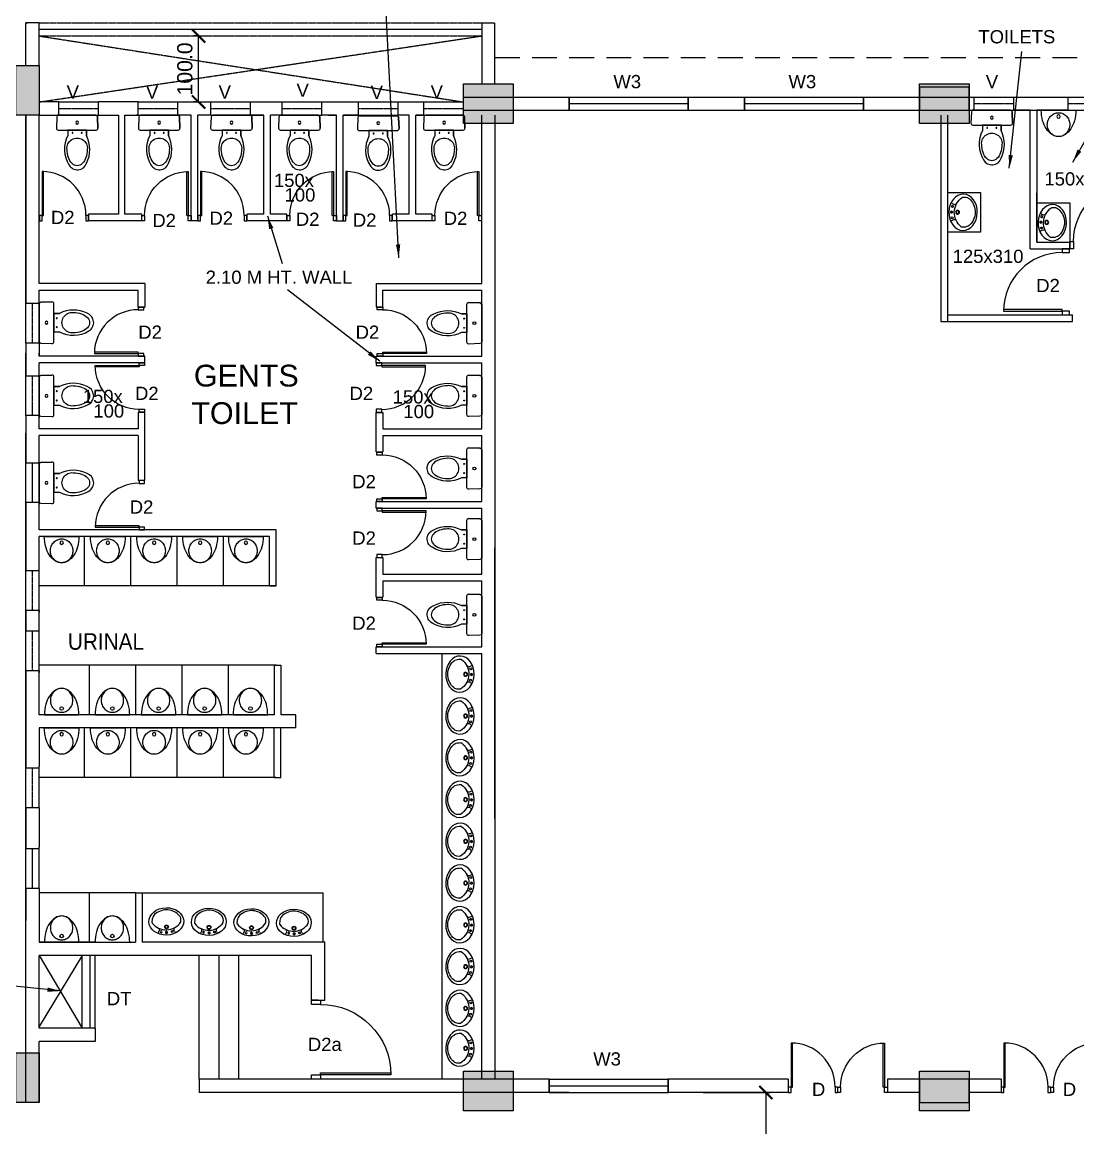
# Model space of a CAD drawing. Extents: x 53439 to 79867, y -144071 to -73305.
# Drawn here: x 64011 to 65609, y -97451 to -95776 of the extents above; entities that cross this region are included whole.
import ezdxf

# ---------------------------------------------------------------- set-up
doc = ezdxf.new("R2010")
doc.units = 0
doc.header["$LTSCALE"] = 0.1
doc.header["$MEASUREMENT"] = 0
doc.header["$PDMODE"] = 35
doc.header["$PDSIZE"] = -0.8
doc.linetypes.add('HIDDEN', pattern=[0.375, 0.25, -0.125])
doc.layers.get('0').update_dxf_attribs({"linetype": 'CONTINUOUS'})
doc.layers.get('DEFPOINTS').update_dxf_attribs({"linetype": 'CONTINUOUS'})
for name, color, linetype in [('COR_HA', 40, 'CONTINUOUS'), ('DOOR', 30, 'CONTINUOUS'), ('HAT', 253, 'CONTINUOUS'), ('LAYER4', 130, 'CONTINUOUS'), ('SANI', 4, 'CONTINUOUS'), ('TEXT', 7, 'CONTINUOUS'), ('THIN_HA', 253, 'CONTINUOUS'), ('WALL', 6, 'CONTINUOUS'), ('WIN', 102, 'CONTINUOUS')]:
    doc.layers.add(name, color=color, linetype=linetype)
doc.styles.add('1MM', font='arial.ttf')
doc.styles.add('DIM', font='arial.ttf', dxfattribs={"width": 0.7, "height": 1})
doc.styles.add('DUTCH', font='arial.ttf')
doc.dimstyles.new('KRI', dxfattribs={"dimtxt": 23, "dimasz": 20, "dimexe": 7, "dimexo": 0, "dimgap": 9, "dimtad": 1, "dimdec": 1, "dimzin": 1, "dimtxsty": '1MM', "dimblk": 'ARCHTICK', "dimcen": 0.5, "dimclrd": 252, "dimclre": 252, "dimclrt": 7, "dimaunit": 1, "dimadec": 8, "dimazin": 3, "dimtfac": 1, "dimtdec": 1, "dimtmove": 0, "dimatfit": 3})

# ---------------------------------------------------------------- blocks, each defined once
blk = doc.blocks.new('_ARCHTICK')
at = {"layer": 'WALL', "color": 0, "const_width": 0.15}
blk.add_lwpolyline([(-0.5, -0.5), (0.5, 0.5)], dxfattribs=at)
blk = doc.blocks.new('*D257')
at = {"layer": 'DEFPOINTS', "color": 0, "linetype": 'CONTINUOUS', "ltscale": 0.1}
for p in [(65041.8, -97397, 0), (65041.8, -97677, 0), (65136.8, -97677)]:
    blk.add_point(p, dxfattribs=at)
at = {"layer": 'LAYER4', "color": 252, "linetype": 'CONTINUOUS', "ltscale": 0.1}
for p, q in [((65041.8, -97397), (65143.8, -97397)), ((65136.8, -97397), (65136.8, -97677)), ((65041.8, -97677), (65143.8, -97677))]:
    blk.add_line(p, q, dxfattribs=at)
at = {"layer": 'LAYER4', "color": 252, "linetype": 'CONTINUOUS', "ltscale": 0.1, "xscale": 20, "yscale": 20, "zscale": 20}
for p, rotation in [((65136.8, -97397), 90), ((65136.8, -97677), 270)]:
    blk.add_blockref('_ARCHTICK', p, dxfattribs=dict(at, rotation=rotation))
at = {"layer": 'LAYER4', "color": 7, "linetype": 'CONTINUOUS', "ltscale": 0.1, "insert": (65116, -97537), "char_height": 23, "attachment_point": 5, "rotation": 90, "style": '1MM'}
blk.add_mtext('280.0', dxfattribs=at)
blk = doc.blocks.new('WC1')
at = {"layer": 'DOOR'}
for p, q in [((-29.3, -7.5), (-29.8, -22.7)), ((24.3, -5), (-26.8, -5))]:
    blk.add_line(p, q, dxfattribs=at)
for points in [[(26.8, -7.5), (27.3, -22.7, -0.423393), (24.7, -25.4), (-27.3, -25.4, -0.423393), (-29.8, -22.7), (-29.3, -7.5, -0.405093), (-26.8, -5), (24.3, -5, -0.405093), (26.8, -7.5, -0.407682)], [(11.5, -25.4), (11.5, -33, -0.265683), (10, -73.3, -0.649464), (-14.1, -70.9, -0.243179), (-14, -33), (-14, -25.4), (11.5, -25.4)], [(12.6, -52, 1.119632), (-15.2, -52, 17.71796)]]:
    blk.add_lwpolyline(points, format="xyb", dxfattribs=at)
blk.add_lwpolyline([(-14, -25.4), (-14, -33)], dxfattribs=at)
for centre, radius in [((-1.3, -15.2), 1.91), ((-7.6, -29.2), 0.636), ((5.1, -29.2), 0.636)]:
    blk.add_circle(centre, radius, dxfattribs=at)
blk.add_arc((-26.8, -7.5), 2.54, 90, 178.2101, dxfattribs=at)
blk.add_ellipse((-1.3, -52), major_axis=(0, -22.4), ratio=0.622298, start_param=4.712389, end_param=7.853982, dxfattribs=at)
blk = doc.blocks.new('UR1P')
at = {"layer": 'SANI'}
for points in [[(-29.7, 0, 0.066402), (-27.3, -18, 0.078959), (-21, -32, 0.107161), (-10.6, -42.2, 0.141785), (0, -45.2, 0.141785), (10.6, -42.2, 0.107161), (21, -32, 0.078959), (27.3, -18, 0.066402), (29.7, 0)], [(0, -45.2, 0.104192), (7.3, -43.7, 0.100673), (13.6, -39.2, 0.096065), (17.8, -32.6, 0.093043), (19.3, -24.7, 0.093043), (17.8, -16.8, 0.096065), (13.6, -10.2, 0.100673), (7.3, -5.7, 0.104192), (0, -4.2, 0.104192), (-7.3, -5.7, 0.100673), (-13.6, -10.2, 0.096065), (-17.8, -16.8, 0.093043), (-19.3, -24.7, 0.093043), (-17.8, -32.6, 0.096065), (-13.6, -39.2, 0.100673), (-7.3, -43.7, 0.104192)]]:
    blk.add_lwpolyline(points, format="xyb", close=True, dxfattribs=at)
blk.add_circle((0, -10.8), 2.97, dxfattribs=at)
blk = doc.blocks.new('WB5')
at = {"layer": 'DOOR'}
for p, q in [((4.7, 11.3), (6.8, 10.5)), ((5.3, -11), (7.3, -10.1))]:
    blk.add_line(p, q, dxfattribs=at)
for points in [[(2.4, 0.1, 1), (5, 0.1, 1)], [(3.2, 7.9, 1), (5.9, 7.9, 1)], [(3.6, -7.7, -1), (6.3, -7.6, -1)]]:
    blk.add_lwpolyline(points, format="xyb", close=True, dxfattribs=at)
for centre, radius in [((3.7, 0.1), 1.32), ((11.8, 0.3), 2.73), ((11.8, 0.3), 2.19)]:
    blk.add_circle(centre, radius, dxfattribs=at)
for centre, radius, start, end in [((32.6, 0.8), 25.2, 127.6693, 236.45), ((18.2, 19.4), 1.66, 91.5976, 127.6693), ((5.6, 13.6), 2.49, 151.6403, 249.4649), ((7.7, 12.8), 2.49, 249.4649, 334.3015), ((6.3, -13.3), 2.49, 113.4041, 211.2287), ((8.3, -12.4), 2.49, 28.5675, 113.4041)]:
    blk.add_arc(centre, radius, start, end, dxfattribs=at)
blk.add_ellipse((19.5, 0.5), major_axis=(-0.6, 24.9), ratio=0.783308, dxfattribs=at)
blk.add_open_spline([(18.7, -20.2), (23.5, -20.6), (25, -20), (30.8, -16.4), (34.3, -10.8), (37.3, 2.3), (34.9, 9.5), (28.9, 18.7), (25, 21.3), (18.2, 21.1)], degree=3, knots=[3.262053, 3.262053, 3.262053, 3.262053, 3.577225, 3.577225, 4.479784, 4.479784, 5.382343, 5.382343, 6.141594, 6.141594, 6.141594, 6.141594], dxfattribs=at)
blk = doc.blocks.new('A$C764D24B9')
at = {"layer": 'DOOR'}
for points in [[(0.056, 0.111), (0.083, 0.111), (0.083, 1), (0.056, 1)], [(0, 0), (0.056, 0), (0.056, 0.111), (0, 0.111)], [(0.944, 0), (1, 0), (1, 0.111), (0.944, 0.111)]]:
    blk.add_lwpolyline(points, close=True, dxfattribs=at)
blk.add_arc((0.056, 0.111), 0.889, 0, 90, dxfattribs=at)
blk = doc.blocks.new('*D261')
at = {"layer": 'DEFPOINTS', "color": 0, "linetype": 'CONTINUOUS', "ltscale": 0.1}
for p in [(64278.3, -95797), (64278.3, -95797), (64278.3, -95897)]:
    blk.add_point(p, dxfattribs=at)
at = {"layer": 'THIN_HA', "color": 252, "linetype": 'CONTINUOUS', "ltscale": 0.1}
for p, q in [((64278.3, -95797), (64271.3, -95797)), ((64278.3, -95897), (64278.3, -95797)), ((64278.3, -95897), (64271.3, -95897))]:
    blk.add_line(p, q, dxfattribs=at)
at = {"layer": 'THIN_HA', "color": 252, "linetype": 'CONTINUOUS', "ltscale": 0.1, "xscale": 20, "yscale": 20, "zscale": 20}
for p, rotation in [((64278.3, -95797), 90), ((64278.3, -95897), 270)]:
    blk.add_blockref('_ARCHTICK', p, dxfattribs=dict(at, rotation=rotation))
at = {"layer": 'THIN_HA', "color": 7, "linetype": 'CONTINUOUS', "ltscale": 0.1, "insert": (64257.6, -95847), "char_height": 23, "attachment_point": 5, "rotation": 90, "style": '1MM'}
blk.add_mtext('100.0', dxfattribs=at)
blk = doc.blocks.new('YTTU')
at = {"layer": 'THIN_HA', "linetype": 'CONTINUOUS', "ltscale": 0.1}
blk.add_hatch(color=2, dxfattribs=at).paths.add_polyline_path([(-6879.58, -1156.369), (-6878.83, -1156.369), (-6878.83, -1156.969), (-6879.58, -1156.969)])
at = {"layer": 'THIN_HA', "color": 2, "linetype": 'CONTINUOUS', "ltscale": 0.1}
blk.add_lwpolyline([(-6879.58, -1156.369), (-6878.83, -1156.369), (-6878.83, -1156.969), (-6879.58, -1156.969)], close=True, dxfattribs=at)
blk = doc.blocks.new('HYTYH')
at = {"layer": 'THIN_HA', "linetype": 'CONTINUOUS', "ltscale": 0.1}
for points in [[(-6882.405, -1129.894), (-6882.055, -1129.894), (-6882.055, -1130.644), (-6882.405, -1130.644)], [(-6882.405, -1144.844), (-6882.055, -1144.844), (-6882.055, -1145.594), (-6882.405, -1145.594)]]:
    blk.add_hatch(color=2, dxfattribs=at).paths.add_polyline_path(points)
at = {"layer": 'THIN_HA', "color": 2, "linetype": 'CONTINUOUS', "ltscale": 0.1}
for points in [[(-6882.405, -1129.894), (-6882.055, -1129.894), (-6882.055, -1130.644), (-6882.405, -1130.644)], [(-6882.405, -1144.844), (-6882.055, -1144.844), (-6882.055, -1145.594), (-6882.405, -1145.594)]]:
    blk.add_lwpolyline(points, close=True, dxfattribs=at)
at = {"layer": 'THIN_HA', "color": 2, "linetype": 'CONTINUOUS'}
for p in [(3.95, 26.2), (10.85, 26.2), (3.95, 11.25), (10.85, 11.25)]:
    blk.add_blockref('YTTU', p, dxfattribs=at)

msp = doc.modelspace()

# ---------------------------------------------------------------- hatches: boundary and pattern name
at = {"layer": 'LAYER4', "linetype": 'CONTINUOUS', "ltscale": 0.1}
for points in [[(65369.45, -95874.55), (65369.45, -95909.55), (65444.45, -95909.55), (65444.45, -95874.55)], [(65369.45, -97377.05), (65369.45, -97412.05), (65444.45, -97412.05), (65444.45, -97377.05)]]:
    msp.add_hatch(color=7, dxfattribs=at).paths.add_polyline_path(points)

# ---------------------------------------------------------------- linework, layer by layer
at = {"layer": 'COR_HA', "linetype": 'CONTINUOUS', "ltscale": 0.1}
for p, q in [((64839.45, -95889.55), (64839.45, -95909.55)), ((65019.45, -95889.55), (65019.45, -95909.55)), ((65104.45, -95889.55), (65104.45, -95909.55)), ((65284.45, -95889.55), (65284.45, -95909.55)), ((64808.94, -97377.05), (64808.94, -97397.05)), ((64988.94, -97377.05), (64988.94, -97397.05))]:
    msp.add_line(p, q, dxfattribs=at)
at = {"layer": 'DOOR', "linetype": 'HIDDEN', "ltscale": 1500}
msp.add_line((64726.95, -95829.55), (71764.49, -95829.55), dxfattribs=at)
at = {"layer": 'LAYER4', "linetype": 'CONTINUOUS', "ltscale": 0.1}
for p, q in [((65411.95, -96033.97, 0), (65461.95, -96033.97, 0)), ((65461.95, -96033.97), (65461.95, -96093.97)), ((65546.95, -96049.55, 0), (65596.95, -96049.55, 0)), ((65596.95, -96049.55, 0), (65596.95, -96109.55, 0)), ((65461.95, -96093.97), (65411.95, -96093.97)), ((64105.86, -96629.96, 0), (64105.86, -96554.96, 0)), ((64175.86, -96629.96, 0), (64175.86, -96554.96, 0)), ((64245.86, -96629.96, 0), (64245.86, -96554.96, 0)), ((64315.86, -96629.96, 0), (64315.86, -96554.96, 0)), ((64395.86, -96629.96), (64036.95, -96629.96, 0)), ((64647.04, -97377.05, 2.38), (64646.95, -96732.05)), ((64395.86, -96749.96), (64036.95, -96749.96, 0)), ((64392.95, -96749.97), (64036.98, -96749.96, 0)), ((64112.95, -96749.97), (64112.95, -96824.97)), ((64182.95, -96749.97), (64182.95, -96824.97)), ((64252.95, -96749.97), (64252.95, -96824.97)), ((64322.95, -96749.97), (64322.95, -96824.97)), ((64726.95, -96982.05, 0), (64726.95, -96782.05, 0)), ((64425.53, -96844.96, 0), (64036.98, -96844.96)), ((64105.86, -96919.96, 0), (64105.86, -96844.96, 0)), ((64175.86, -96919.96, 0), (64175.86, -96844.96, 0)), ((64245.86, -96919.96, 0), (64245.86, -96844.96, 0)), ((64315.86, -96919.96, 0), (64315.86, -96844.96, 0)), ((64395.86, -96919.96), (64036.95, -96919.96, 0)), ((64182.95, -97094.55, 0), (64036.98, -97094.54)), ((64112.95, -97094.55, 0), (64112.95, -97169.55, 0)), ((64192.95, -97094.54, 12.15), (64466.95, -97094.55)), ((64466.95, -97169.55), (64466.95, -97094.55)), ((64113.71, -97189.55, 0), (64113.71, -97269.55, 0)), ((64113.71, -97189.55, 0), (64113.71, -97299.55, 0)), ((64279.45, -97377.05, 0), (64279.45, -97189.55, 0)), ((64309.45, -97377.05, 0), (64309.45, -97189.55, 0)), ((64339.45, -97377.05, 0), (64339.45, -97189.55, 0))]:
    msp.add_line(p, q, dxfattribs=at)
at = {"layer": 'LAYER4', "color": 7, "linetype": 'CONTINUOUS', "ltscale": 0.1}
for points in [[(65369.45, -95874.55), (65369.45, -95909.55), (65444.45, -95909.55), (65444.45, -95874.55)], [(65369.45, -97377.05), (65369.45, -97412.05), (65444.45, -97412.05), (65444.45, -97377.05)]]:
    msp.add_lwpolyline(points, close=True, dxfattribs=at)
at = {"layer": 'LAYER4', "linetype": 'CONTINUOUS', "ltscale": 0.1}
for points in [[(64101.95, -97189.55), (64036.95, -97297.05)], [(64036.95, -97189.55), (64101.95, -97299.55)], [(64101.95, -97189.55), (64036.95, -97297.05)], [(64036.95, -97189.55), (64101.95, -97299.55)]]:
    msp.add_lwpolyline(points, dxfattribs=at)
at = {"layer": 'WALL', "linetype": 'CONTINUOUS', "ltscale": 0.1}
for p, q in [((64016.95, -95842.05), (64016.95, -95777.05)), ((64036.95, -95777.05), (64016.95, -95777.05)), ((64036.95, -95842.05), (64036.95, -95777.05)), ((64706.95, -95777.05), (64706.95, -95869.55)), ((64726.95, -95869.55), (64726.95, -95777.05)), ((64066.95, -95897.05), (64036.95, -95897.05)), ((64066.95, -95917.05), (64066.95, -95897.05)), ((64186.95, -95897.05), (64126.95, -95897.05)), ((64126.95, -95917.05), (64126.95, -95897.05)), ((64186.95, -95917.05), (64186.95, -95897.05)), ((64246.95, -95917.05), (64246.95, -95897.05)), ((64246.95, -95897.05), (64296.95, -95897.05)), ((64296.95, -95917.05), (64296.95, -95897.05)), ((64356.95, -95897.05), (64405.01, -95897.05)), ((64356.95, -95917.05), (64356.95, -95897.05)), ((64405.01, -95917.05), (64405.01, -95897.05)), ((64465.01, -95897.05), (64520.25, -95897.05)), ((64465.01, -95917.05), (64465.01, -95897.05)), ((64520.25, -95917.05), (64520.25, -95897.05)), ((64580.25, -95897.05), (64619.45, -95897.05)), ((64580.25, -95917.05), (64580.25, -95897.05)), ((64619.45, -95917.05), (64619.45, -95897.05)), ((64839.45, -95889.55), (64839.45, -95909.55)), ((65019.45, -95909.55), (65019.45, -95889.55)), ((65104.45, -95889.55), (65104.45, -95909.55)), ((65284.45, -95909.55), (65284.45, -95889.55)), ((65452.12, -95909.55), (65452.12, -95889.55)), ((65452.12, -95909.55), (65452.12, -95889.55)), ((65452.12, -95909.55), (65452.12, -95889.55)), ((65452.12, -95909.55), (65452.12, -95889.55)), ((65512.12, -95909.55), (65512.12, -95889.55)), ((65512.12, -95909.55), (65512.12, -95889.55)), ((65512.12, -95909.55), (65512.12, -95889.55)), ((65512.12, -95909.55), (65512.12, -95889.55)), ((65547.38, -95889.55, 0), (65594.36, -95889.55, 0)), ((65547.38, -95889.55), (65594.36, -95889.55)), ((65547.38, -95889.55), (65594.36, -95889.55)), ((65594.36, -95909.55), (65594.36, -95889.55)), ((65594.36, -95909.55), (65594.36, -95889.55)), ((65594.36, -95909.55), (65594.36, -95889.55)), ((65594.36, -95909.55), (65594.36, -95889.55)), ((65594.36, -95909.55), (65594.36, -95889.55)), ((65594.36, -95909.55), (65594.36, -95889.55)), ((65452.12, -95909.55), (65449.35, -95909.55)), ((65452.12, -95909.55), (65449.35, -95909.55)), ((65536.95, -95909.55), (65512.12, -95909.55)), ((65536.95, -95909.55), (65512.12, -95909.55)), ((65536.95, -96109.55), (65536.95, -95909.55)), ((65536.95, -96119.55, 0), (65536.95, -95909.55, 0)), ((65594.36, -95909.55), (65546.95, -95909.55)), ((65594.36, -95909.55), (65546.95, -95909.55)), ((65594.36, -95909.55), (65591.58, -95909.55)), ((65594.36, -95909.55), (65591.58, -95909.55)), ((65594.36, -95909.55), (65591.58, -95909.55)), ((65594.36, -95909.55), (65591.58, -95909.55)), ((64016.95, -96202.05), (64016.95, -95917.05)), ((64016.95, -96202.05), (64016.95, -95917.05)), ((64016.95, -96202.05), (64016.95, -95917.05)), ((64016.95, -96202.05), (64016.95, -95917.05)), ((64016.95, -95917.05), (64016.95, -96202.05)), ((64036.95, -96172.05), (64036.95, -95917.05)), ((64036.95, -96172.05), (64036.95, -95917.05)), ((64036.95, -96172.05), (64036.95, -95917.05)), ((64036.95, -96172.05), (64036.95, -95917.05)), ((64036.95, -96172.05), (64036.95, -95917.05)), ((64036.95, -95917.05), (64066.95, -95917.05)), ((64066.95, -95917.05), (64064.17, -95917.05)), ((64126.95, -95917.05), (64156.95, -95917.05)), ((64156.95, -95917.05), (64156.95, -96067.05)), ((64166.95, -96067.05), (64166.95, -95917.05)), ((64166.95, -95917.05), (64186.95, -95917.05)), ((64186.95, -95917.05), (64184.17, -95917.05)), ((64266.95, -95917.05), (64246.95, -95917.05)), ((64266.95, -96077.05), (64266.95, -95917.05)), ((64276.95, -96077.05), (64276.95, -95917.05)), ((64296.95, -95917.05), (64276.95, -95917.05)), ((64376.95, -95917.05), (64356.95, -95917.05)), ((64376.95, -96067.05), (64376.95, -95917.05)), ((64386.95, -96067.05), (64386.95, -95917.05)), ((64405.01, -95917.05), (64386.95, -95917.05)), ((64405.01, -95917.05), (64386.95, -95917.05)), ((64405.01, -95917.05), (64386.95, -95917.05)), ((64486.95, -95917.05), (64465.01, -95917.05)), ((64486.95, -96077.05), (64486.95, -95917.05)), ((64496.95, -96067.05), (64496.95, -95917.05)), ((64520.25, -95917.05), (64496.95, -95917.05)), ((64520.25, -95917.05), (64496.95, -95917.05)), ((64596.95, -95917.05), (64580.25, -95917.05)), ((64596.95, -96067.05), (64596.95, -95917.05)), ((64606.95, -96067.05), (64606.95, -95917.05)), ((64606.95, -96067.05), (64606.95, -95917.05)), ((64619.45, -95917.05), (64606.95, -95917.05)), ((64619.45, -95917.05), (64616.67, -95917.05)), ((64706.95, -96067.05, 0), (64706.95, -95917.05, 0)), ((64706.95, -96067.05, 0), (64706.95, -95917.05, 0)), ((64706.95, -96067.05, 0), (64706.95, -95917.05, 0)), ((64706.95, -96067.05), (64706.95, -95917.05)), ((64706.95, -96067.05), (64706.95, -95917.05)), ((64706.95, -96077.05), (64706.95, -95917.05)), ((64726.95, -95917.05, 0), (64726.95, -96357.05, 0)), ((64726.95, -95917.05), (64726.95, -96357.05)), ((65401.95, -95917.05, 0), (65401.95, -96229.55, 0)), ((65411.95, -95917.05, 0), (65411.95, -96229.55)), ((65546.95, -96109.55, 0), (65546.95, -96034.55, 0)), ((64156.95, -96067.05), (64111.95, -96067.05)), ((64111.95, -96067.05), (64111.95, -96077.05)), ((64192.4, -96077.05), (64111.95, -96077.05)), ((64192.4, -96067.05), (64166.95, -96067.05)), ((64192.4, -96077.05), (64192.4, -96067.05)), ((64276.95, -96077.05), (64266.95, -96077.05)), ((64376.95, -96067.05), (64351.95, -96067.05)), ((64351.95, -96077.05), (64351.95, -96067.05)), ((64411.95, -96077.05), (64351.95, -96077.05)), ((64411.95, -96067.05), (64386.95, -96067.05)), ((64411.95, -96077.05), (64411.95, -96067.05)), ((64596.95, -96067.05), (64571.95, -96067.05)), ((64571.95, -96077.05), (64571.95, -96067.05)), ((64631.95, -96077.05), (64571.95, -96077.05)), ((64631.95, -96067.05), (64606.95, -96067.05)), ((64631.95, -96077.05), (64631.95, -96067.05)), ((64706.95, -96172.05, 0), (64706.95, -96077.05, 0)), ((64706.95, -96172.05), (64706.95, -96077.05)), ((65546.95, -96109.55, 0), (65596.95, -96109.55, 0)), ((64706.95, -96172.05, 0), (64706.95, -96129.55, 0)), ((64706.95, -96172.05), (64706.95, -96129.55)), ((65536.95, -96119.55, 0), (65546.95, -96119.55, 0)), ((65536.95, -96119.55, 0), (65596.95, -96119.55, 0)), ((65546.95, -96119.55, 0), (65596.95, -96119.55, 0)), ((64196.95, -96172.05, 0), (64036.95, -96172.05, 0)), ((64036.95, -96202.05), (64036.95, -96182.05)), ((64036.95, -96202.05), (64036.95, -96182.05)), ((64036.95, -96202.05), (64036.95, -96182.05)), ((64036.95, -96202.05), (64036.95, -96182.05)), ((64036.95, -96202.05), (64036.95, -96182.05)), ((64036.95, -96182.05), (64186.95, -96182.05)), ((64186.95, -96207.5, 0), (64186.95, -96182.05, 0)), ((64196.95, -96172.05, 0), (64196.95, -96207.5, 0)), ((64546.95, -96172.05), (64706.95, -96172.05, 0)), ((64546.95, -96172.05), (64546.95, -96207.05)), ((64556.95, -96182.05), (64706.95, -96182.05)), ((64556.95, -96207.05), (64556.95, -96182.05)), ((64586.95, -96172.05), (64706.95, -96172.05)), ((64706.95, -96282.05, 0), (64706.95, -96182.05, 0)), ((64706.95, -96282.05), (64706.95, -96182.05)), ((64036.95, -96202.05, 0), (64016.95, -96202.05, 0)), ((64186.95, -96207.5), (64196.95, -96207.5, 0)), ((64546.95, -96207.05, 0), (64556.95, -96207.05, 0)), ((65401.95, -96229.55), (65601.17, -96229.55)), ((65411.95, -96219.55), (65601.17, -96219.55)), ((65411.95, -96219.55), (65601.17, -96219.55)), ((65411.95, -96219.55), (65601.17, -96219.55)), ((65601.17, -96229.55), (65601.17, -96219.55)), ((64016.95, -96262.05), (64016.95, -96312.05)), ((64036.95, -96262.05, 0), (64016.95, -96262.05, 0)), ((64036.95, -96262.05, 0), (64036.95, -96280.33, 0)), ((64016.95, -96312.05), (64016.95, -96277.56)), ((64016.95, -96312.05), (64016.95, -96277.56)), ((64016.95, -96312.05), (64016.95, -96277.56)), ((64016.95, -96312.05), (64016.95, -96277.56)), ((64036.95, -96282.05), (64036.95, -96277.56)), ((64036.95, -96282.05), (64036.95, -96277.56)), ((64036.95, -96282.05), (64036.95, -96277.56)), ((64036.95, -96282.05), (64036.95, -96277.56)), ((64196.95, -96282.05), (64036.95, -96282.05)), ((64196.95, -96292.05, 0), (64196.95, -96282.05, 0)), ((64546.95, -96282.05, 0), (64706.95, -96282.05, 0)), ((64546.95, -96292.05), (64546.95, -96282.05)), ((64016.95, -96312.05, 0), (64016.95, -96292.05, 0)), ((64016.95, -96312.05, 0), (64016.95, -96292.05, 0)), ((64036.95, -96312.05, 0), (64036.95, -96292.05, 0)), ((64036.95, -96312.05, 0), (64036.95, -96292.05, 0)), ((64036.95, -96312.05), (64036.95, -96292.05)), ((64036.95, -96312.05), (64036.95, -96292.05)), ((64036.95, -96312.05), (64036.95, -96292.05)), ((64036.95, -96312.05), (64036.95, -96292.05)), ((64196.95, -96292.05, 0), (64036.95, -96292.05, 0)), ((64546.95, -96292.05), (64706.95, -96292.05)), ((64706.95, -96392.05, 0), (64706.95, -96292.05, 0)), ((64706.95, -96392.05), (64706.95, -96292.05)), ((64036.95, -96312.05, 0), (64016.95, -96312.05, 0)), ((64196.95, -96367.05, 0), (64186.95, -96367.05, 0)), ((64186.95, -96367.05, 0), (64186.95, -96392.05, 0)), ((64196.95, -96470.42, 0), (64196.95, -96367.05, 0)), ((64546.95, -96367.05), (64556.95, -96367.05)), ((64546.95, -96427.05), (64546.95, -96367.05)), ((64556.95, -96367.05), (64556.95, -96392.05)), ((64726.95, -96357.05, 0), (64726.95, -97377.05, 0)), ((64726.95, -96357.05, 0), (64726.95, -97377.05, 0)), ((64036.95, -96372.05, 0), (64036.95, -96374.82, 0)), ((64016.95, -96443.44, 0), (64016.95, -96398.41, 0)), ((64016.95, -96443.44, 0), (64016.95, -96398.41, 0)), ((64016.95, -96443.44), (64016.95, -96398.41)), ((64016.95, -96443.44), (64016.95, -96398.41)), ((64016.95, -96443.44), (64016.95, -96398.41)), ((64016.95, -96443.44), (64016.95, -96398.41)), ((64186.95, -96392.05), (64036.95, -96392.05)), ((64556.95, -96392.05, 0), (64706.95, -96392.05, 0)), ((64036.95, -96443.44, 0), (64036.95, -96402.05, 0)), ((64036.95, -96443.44, 0), (64036.95, -96402.05, 0)), ((64036.95, -96443.44), (64036.95, -96402.05)), ((64036.95, -96443.44), (64036.95, -96402.05)), ((64036.95, -96443.44), (64036.95, -96402.05)), ((64036.95, -96443.44), (64036.95, -96402.05)), ((64186.95, -96402.05, 0), (64036.95, -96402.05, 0)), ((64186.95, -96402.05, 0), (64186.95, -96470.42, 0)), ((64556.95, -96402.05), (64706.95, -96402.05)), ((64556.95, -96402.05), (64556.95, -96427.05)), ((64706.95, -96502.05, 0), (64706.95, -96402.05, 0)), ((64706.95, -96502.05), (64706.95, -96402.05)), ((64546.95, -96427.05), (64556.95, -96427.05)), ((64196.95, -96470.42), (64186.95, -96470.42)), ((64016.95, -96606.86, 0), (64016.95, -96503.44, 0)), ((64016.95, -96606.86), (64016.95, -96503.44)), ((64016.95, -96606.86), (64016.95, -96503.44)), ((64016.95, -96606.86), (64016.95, -96503.44)), ((64016.95, -96606.86), (64016.95, -96503.44)), ((64016.95, -96606.86), (64016.95, -96503.44)), ((64016.95, -96606.86), (64016.95, -96503.44)), ((64016.95, -96503.44), (64016.96, -96606.86)), ((64036.95, -96544.96, 0), (64036.95, -96503.44, 0)), ((64036.95, -96544.96, 0), (64036.95, -96503.44, 0)), ((64036.95, -96544.96), (64036.95, -96503.44)), ((64036.95, -96544.96), (64036.95, -96503.44)), ((64036.95, -96544.96), (64036.95, -96503.44)), ((64036.95, -96544.96), (64036.95, -96503.44)), ((64036.95, -96503.44, 0), (64036.95, -96506.22, 0)), ((64546.95, -96502.05), (64706.95, -96502.05)), ((64546.95, -96512.05), (64706.95, -96512.05)), ((64706.95, -96612.05, 0), (64706.95, -96512.05, 0)), ((64706.95, -96612.05), (64706.95, -96512.05)), ((64395.86, -96544.96), (64036.95, -96544.96)), ((64395.86, -96629.96, 0), (64395.86, -96544.96, 0)), ((64036.95, -96606.86, 0), (64036.95, -96554.96, 0)), ((64036.95, -96606.86, 0), (64036.95, -96554.96, 0)), ((64036.95, -96606.86), (64036.95, -96554.96)), ((64036.95, -96606.86), (64036.95, -96554.96)), ((64036.95, -96606.86), (64036.95, -96554.96)), ((64036.95, -96606.86), (64036.95, -96554.96)), ((64036.95, -96606.86), (64036.95, -96554.96)), ((64036.95, -96606.86), (64036.95, -96554.96)), ((64195.86, -96554.96, 0), (64036.95, -96554.96, 0)), ((64036.95, -96606.86), (64036.95, -96554.96)), ((64385.86, -96629.71, 0), (64385.86, -96554.96, 0)), ((64385.86, -96629.71, 0), (64385.86, -96554.96, 0)), ((64726.95, -96982.05, 0), (64726.95, -96572.05, 0)), ((64726.95, -96982.05, 0), (64726.95, -96572.05, 0)), ((64546.95, -96587.05), (64556.95, -96587.05)), ((64546.95, -96647.05), (64546.95, -96587.05)), ((64556.95, -96587.05), (64556.95, -96612.05)), ((64036.95, -96606.86, 0), (64036.95, -96604.08, 0)), ((64556.95, -96612.05), (64706.95, -96612.05)), ((64556.95, -96622.05), (64706.95, -96622.05)), ((64556.95, -96622.05), (64556.95, -96647.05)), ((64706.95, -96722.05, 0), (64706.95, -96622.05, 0)), ((64706.95, -96722.05), (64706.95, -96622.05)), ((64546.95, -96647.05), (64556.95, -96647.05)), ((64016.95, -96698.38, 0), (64016.95, -96666.86, 0)), ((64016.95, -96698.38), (64016.95, -96666.86)), ((64016.95, -96698.38), (64016.95, -96666.86)), ((64016.95, -96698.38), (64016.95, -96666.86)), ((64016.95, -96698.38), (64016.95, -96666.86)), ((64016.95, -96698.38), (64016.95, -96666.86)), ((64016.95, -96698.38), (64016.95, -96666.86)), ((64016.96, -96666.86), (64016.96, -96698.38)), ((64036.95, -96698.38, 0), (64036.95, -96666.86, 0)), ((64036.95, -96698.38, 0), (64036.95, -96666.86, 0)), ((64036.95, -96698.38), (64036.95, -96666.86)), ((64036.95, -96698.38), (64036.95, -96666.86)), ((64036.95, -96698.38), (64036.95, -96666.86)), ((64036.95, -96698.38), (64036.95, -96666.86)), ((64036.95, -96698.38), (64036.95, -96666.86)), ((64036.95, -96698.38), (64036.95, -96666.86)), ((64036.95, -96698.38), (64036.95, -96666.86)), ((64036.95, -96666.86, 0), (64036.95, -96669.64, 0)), ((64036.95, -96698.38, 0), (64036.95, -96695.6, 0)), ((64546.95, -96722.05), (64706.95, -96722.05)), ((64546.95, -96732.05), (64546.95, -96722.05)), ((64546.95, -96732.05), (64706.95, -96732.05)), ((64706.95, -96867.05, 0), (64706.95, -96732.05, 0)), ((64706.95, -97377.05, 0), (64706.95, -96732.05)), ((64706.95, -96867.05, 0), (64706.95, -96732.05)), ((64392.95, -96749.97), (64392.95, -96824.97)), ((64392.95, -96749.97), (64402.95, -96749.97)), ((64402.95, -96749.97), (64402.95, -96824.97)), ((64016.95, -96803.44), (64016.95, -96758.38)), ((64016.95, -96803.44), (64016.95, -96758.38)), ((64016.95, -96803.44), (64016.95, -96758.38)), ((64016.95, -96803.44), (64016.95, -96758.38)), ((64016.95, -96803.44), (64016.95, -96758.38)), ((64016.95, -96803.44), (64016.95, -96758.38)), ((64016.95, -96803.44), (64016.95, -96758.38)), ((64016.97, -96758.38), (64016.97, -96803.44)), ((64036.95, -96803.44, 0), (64036.95, -96758.38, 0)), ((64036.95, -96803.44, 0), (64036.95, -96758.38, 0)), ((64036.95, -96803.44), (64036.95, -96758.38)), ((64036.95, -96803.44), (64036.95, -96758.38)), ((64036.95, -96803.44), (64036.95, -96758.38)), ((64036.95, -96803.44), (64036.95, -96758.38)), ((64036.95, -96803.44), (64036.95, -96758.38)), ((64036.95, -96803.44), (64036.95, -96758.38)), ((64036.95, -96803.44), (64036.95, -96758.38)), ((64036.95, -96758.38, 0), (64036.95, -96761.16, 0)), ((64016.95, -96906.04), (64016.95, -96803.44)), ((64016.97, -96803.44), (64016.98, -96906.04)), ((64036.95, -96824.96, 0), (64036.95, -96803.44, 0)), ((64392.95, -96824.96), (64036.95, -96824.96)), ((64317.95, -96824.97), (64036.95, -96824.97)), ((64392.95, -96824.96), (64330.86, -96824.96)), ((64392.95, -96824.97), (64337.95, -96824.97)), ((64425.53, -96824.96), (64402.95, -96824.96)), ((64425.53, -96824.97), (64402.95, -96824.97)), ((64425.53, -96844.96, 0), (64425.53, -96824.96, 0)), ((64036.98, -96844.96), (64036.95, -96903.27, 0)), ((64425.53, -96844.96), (64036.98, -96844.96)), ((64120.86, -96844.96), (64036.98, -96844.96)), ((64330.86, -96844.96), (64120.86, -96844.96)), ((64392.95, -96919.95), (64392.95, -96844.95)), ((64402.95, -96919.95), (64402.95, -96844.95)), ((64036.95, -96906.04, 0), (64036.95, -96903.27, 0)), ((64392.95, -96919.95), (64402.95, -96919.95)), ((64016.95, -97028.08), (64016.95, -96966.04)), ((64016.99, -96966.04), (64016.99, -97028.08)), ((64036.95, -96966.04, 0), (64036.95, -96968.82, 0)), ((64036.95, -96968.82, 0), (64036.95, -97025.3, 0)), ((64036.95, -97028.08, 0), (64036.95, -97025.3, 0)), ((64016.95, -97136.36), (64016.95, -97088.08)), ((64016.99, -97088.08), (64017, -97136.36)), ((64036.98, -97088.08), (64036.96, -97169.55)), ((64182.95, -97094.55, 0), (64192.95, -97094.54, 12.15)), ((64182.95, -97094.55, 0), (64182.95, -97169.55, 0)), ((64182.95, -97094.55, 0), (64182.95, -97169.55, 0)), ((64192.95, -97094.54, 12.15), (64192.95, -97169.55, 0)), ((64016.95, -97412.05), (64016.95, -97136.36)), ((64121.95, -97169.55), (64036.95, -97169.55)), ((64036.96, -97169.55), (64182.95, -97169.55)), ((64469.45, -97169.55, 0), (64192.95, -97169.55, 0)), ((64469.45, -97257.05, 0), (64469.45, -97169.55, 0)), ((64121.95, -97189.55, 0), (64036.95, -97189.55, 0)), ((64036.95, -97299.55, 0), (64036.95, -97189.55, 0)), ((64121.95, -97189.55), (64036.95, -97189.55)), ((64121.95, -97189.55, 0), (64101.95, -97189.55, 0)), ((64121.95, -97299.55, 0), (64121.95, -97189.55, 0)), ((64121.95, -97299.55), (64121.95, -97189.55)), ((64449.45, -97189.55, 0), (64121.95, -97189.55)), ((64121.95, -97299.55, 0), (64121.95, -97189.55, 0)), ((64121.95, -97299.55, 0), (64121.95, -97189.55, 0)), ((64449.45, -97257.05, 0), (64449.45, -97189.55, 0)), ((64706.95, -97377.05, 0), (64706.95, -97197.05, 0)), ((64036.95, -97299.55), (64036.95, -97207.05)), ((64459.45, -97257.05, 0), (64449.45, -97257.05, 0)), ((64449.45, -97257.05, 0), (64469.45, -97257.05, 0)), ((64121.95, -97299.55, 0), (64036.95, -97299.55, 0)), ((64121.95, -97299.55, 0), (64036.95, -97299.55, 0)), ((64121.95, -97299.55), (64121.95, -97319.55)), ((64036.95, -97412.05), (64036.95, -97319.55)), ((64036.95, -97412.05, 0), (64036.95, -97319.55, 0)), ((64756.95, -97377.05, 0), (64279.45, -97377.05, 0)), ((64756.95, -97377.05), (64279.45, -97377.05, 0)), ((64808.94, -97377.05), (64706.95, -97377.05)), ((64808.94, -97377.05), (64706.95, -97377.05)), ((64808.94, -97377.05), (64706.95, -97377.05)), ((64808.94, -97377.05, 0), (64756.95, -97377.05)), ((64808.94, -97377.05, 0), (64756.95, -97377.05)), ((64808.94, -97377.05), (64808.94, -97397.05)), ((65170.86, -97377.05), (64988.94, -97377.05)), ((64988.94, -97397.05), (64988.94, -97377.05)), ((65170.86, -97377.05), (65170.86, -97397.05)), ((65369.45, -97377.05), (65320.86, -97377.05)), ((65320.86, -97377.05), (65320.86, -97397.05)), ((65320.86, -97377.05), (65320.86, -97397.05)), ((65401.95, -97377.05, 0), (65369.45, -97377.05, 0)), ((65493.04, -97377.05), (65444.45, -97377.05)), ((65493.04, -97377.05), (65493.04, -97397.05)), ((65493.04, -97377.05), (65493.04, -97397.05)), ((64839.45, -97397.05, 0), (64279.45, -97397.05, 0)), ((64839.45, -97397.05, 0), (64279.45, -97397.05, 0)), ((64808.94, -97397.05), (64728.19, -97397.05)), ((65149.45, -97397.05), (64988.94, -97397.05)), ((65149.45, -97397.05), (64988.94, -97397.05)), ((65149.45, -97397.05), (64988.94, -97397.05)), ((65170.86, -97397.05), (64988.94, -97397.05)), ((65149.45, -97397.05), (64988.94, -97397.05)), ((65149.45, -97397.05), (64988.94, -97397.05)), ((65149.45, -97397.05), (64988.94, -97397.05)), ((65149.45, -97397.05), (64988.94, -97397.05)), ((65369.45, -97397.05), (65320.86, -97397.05)), ((65493.04, -97397.05), (65444.45, -97397.05)), ((65493.04, -97397.05), (65444.45, -97397.05))]:
    msp.add_line(p, q, dxfattribs=at)
for points in [[(64066.95, -95897.05), (64036.95, -95897.05)], [(64186.95, -95897.05), (64126.95, -95897.05)], [(64679.45, -95889.55), (64839.45, -95889.55)], [(64839.45, -95909.55), (64839.45, -95889.55)], [(65019.45, -95889.55), (65104.45, -95889.55)], [(65019.45, -95889.55), (65104.45, -95889.55)], [(65019.45, -95909.55), (65019.45, -95889.55)], [(65104.45, -95909.55), (65104.45, -95889.55)], [(65284.45, -95889.55), (65452.12, -95889.55)], [(65284.45, -95889.55), (65452.12, -95889.55)], [(65284.45, -95909.55), (65284.45, -95889.55)], [(65512.12, -95889.55), (65594.36, -95889.55)], [(65512.12, -95889.55), (65594.36, -95889.55)], [(65512.12, -95889.55), (65594.36, -95889.55)], [(65547.38, -95889.55), (65594.36, -95889.55)], [(64679.45, -95909.55), (64839.45, -95909.55)], [(65019.45, -95909.55), (65104.45, -95909.55)], [(65019.45, -95909.55), (65104.45, -95909.55)], [(65284.45, -95909.55), (65452.12, -95909.55)], [(65284.45, -95909.55), (65452.12, -95909.55)], [(65512.12, -95909.55), (65594.36, -95909.55)], [(65512.12, -95909.55), (65594.36, -95909.55)], [(65512.12, -95909.55), (65536.95, -95909.55)], [(65546.95, -95909.55), (65594.36, -95909.55)], [(65546.95, -95909.55), (65546.95, -96109.55)], [(65547.38, -95909.55), (65594.36, -95909.55)], [(65547.38, -95909.55), (65562.17, -95909.55)], [(65547.38, -95909.55), (65562.17, -95909.55)], [(65572.17, -95909.55), (65594.36, -95909.55)], [(65572.17, -95909.55), (65594.36, -95909.55)], [(64016.95, -96202.05), (64016.95, -95917.05)], [(64016.95, -96202.05), (64016.95, -95917.05)], [(64036.95, -96172.05), (64036.95, -95917.05)], [(64036.95, -96172.05), (64036.95, -95917.05)], [(64356.95, -95917.05), (64376.95, -95917.05)], [(64475.01, -95917.05), (64486.95, -95917.05)], [(64486.95, -96077.05), (64496.95, -96077.05), (64496.95, -95917.05)], [(64496.95, -95917.05), (64520.25, -95917.05)], [(64595.98, -95917.05), (64596.95, -95917.05)], [(64606.95, -95917.05), (64619.45, -95917.05)], [(65596.95, -96109.55), (65596.95, -96119.55)], [(64036.95, -96202.05), (64036.95, -96182.05)], [(64036.95, -96202.05), (64036.95, -96182.05)], [(64016.95, -96312.05), (64016.95, -96277.56)], [(64016.95, -96312.05), (64016.95, -96277.56)], [(64036.95, -96282.05), (64036.95, -96277.56)], [(64036.95, -96282.05), (64036.95, -96277.56)], [(64036.95, -96282.05), (64036.95, -96277.56)], [(64036.95, -96312.05), (64036.95, -96292.05)], [(64036.95, -96312.05), (64036.95, -96292.05)], [(64036.95, -96312.05), (64036.95, -96292.05)], [(64016.95, -96372.05), (64016.95, -96443.44), (64036.95, -96443.44), (64036.95, -96402.05)], [(64036.95, -96392.05), (64036.95, -96372.05), (64016.95, -96372.05)], [(64016.95, -96443.44), (64016.95, -96398.41)], [(64016.95, -96443.44), (64016.95, -96398.41)], [(64036.95, -96443.44), (64036.95, -96402.05)], [(64036.95, -96443.44), (64036.95, -96402.05)], [(64036.95, -96503.44), (64016.95, -96503.44)], [(64036.95, -96544.96), (64036.95, -96503.44)], [(64036.95, -96544.96), (64036.95, -96503.44)], [(64036.95, -96544.96), (64036.95, -96503.44)], [(64546.95, -96512.05), (64546.95, -96502.05)], [(64385.86, -96554.96), (64036.95, -96554.96)], [(64036.95, -96606.86), (64016.95, -96606.86)], [(64385.86, -96629.71), (64395.86, -96629.71)], [(64036.95, -96666.86), (64016.95, -96666.86)], [(64036.95, -96698.38), (64016.95, -96698.38)], [(64036.95, -96758.38), (64016.95, -96758.38)], [(64036.95, -96906.04), (64016.95, -96906.04)], [(64036.95, -96966.04), (64016.95, -96966.04)], [(64036.95, -97028.08), (64016.95, -97028.08)], [(64036.98, -97088.08), (64016.95, -97088.08)], [(64016.95, -97412.05), (64016.95, -97177.05)], [(64101.95, -97299.55), (64101.95, -97189.55)], [(64101.95, -97299.55), (64101.95, -97189.55)], [(64101.95, -97299.55), (64101.95, -97189.55)], [(64101.95, -97299.55), (64101.95, -97189.55)], [(64101.95, -97299.55), (64101.95, -97189.55)], [(64101.95, -97299.55), (64101.95, -97189.55)], [(64101.95, -97299.55), (64101.95, -97189.55)], [(64101.95, -97299.55), (64101.95, -97189.55)], [(64121.95, -97319.55), (64036.95, -97319.55)], [(64121.95, -97319.55), (64036.95, -97319.55)], [(64808.94, -97397.05), (64808.94, -97377.05)], [(64988.94, -97397.05), (64988.94, -97377.05)]]:
    msp.add_lwpolyline(points, dxfattribs=at)
at = {"layer": 'WALL', "linetype": 'CONTINUOUS', "ltscale": 0.1, "elevation": 0}
msp.add_lwpolyline([(64279.45, -97377.05), (64279.45, -97397.05)], dxfattribs=at)
msp.add_lwpolyline([(64279.45, -97377.05), (64279.45, -97397.05)], dxfattribs=at)
at = {"layer": 'WIN', "color": 5, "linetype": 'HIDDEN'}
for p, q in [((64016.95, -95777.05), (64019.45, -95777.05)), ((64036.95, -95777.05), (64726.95, -95777.05)), ((64036.95, -95797.05), (64706.95, -95797.05)), ((64036.95, -95897.05), (64706.95, -95797.05)), ((64036.95, -95797.05), (64679.45, -95897.05))]:
    msp.add_line(p, q, dxfattribs=at)
at = {"layer": 'WIN', "color": 5}
msp.add_line((64036.95, -95786.76), (64706.95, -95786.76), dxfattribs=at)
at = {"layer": 'WIN'}
for p, q in [((64839.45, -95889.55), (65019.45, -95889.55)), ((65104.45, -95889.55), (65284.45, -95889.55)), ((64839.45, -95899.55), (65019.45, -95899.55)), ((64839.45, -95909.55), (65019.45, -95909.55)), ((65104.45, -95899.55), (65284.45, -95899.55)), ((65104.45, -95909.55), (65284.45, -95909.55)), ((64808.94, -97377.05), (64988.94, -97377.05)), ((64808.94, -97387.05), (64988.94, -97387.05)), ((64808.94, -97397.05), (64988.94, -97397.05))]:
    msp.add_line(p, q, dxfattribs=at)
at = {"layer": 'WIN', "color": 5}
for points in [[(64066.95, -95897.05), (64126.95, -95897.05)], [(64186.95, -95897.05), (64246.95, -95897.05)], [(64296.95, -95897.05), (64356.95, -95897.05)], [(64405.01, -95897.05), (64465.01, -95897.05)], [(64405.01, -95897.05), (64465.01, -95897.05)], [(64405.01, -95897.05), (64465.01, -95897.05)], [(64520.25, -95897.05), (64580.25, -95897.05)], [(64619.45, -95897.05), (64679.45, -95897.05)], [(65452.12, -95889.55), (65512.12, -95889.55)], [(65594.36, -95889.55), (65654.36, -95889.55)], [(65452.12, -95909.55), (65512.12, -95909.55)], [(65594.36, -95909.55), (65654.36, -95909.55)], [(64066.95, -95917.05), (64126.95, -95917.05)], [(64186.95, -95917.05), (64246.95, -95917.05)], [(64296.95, -95917.05), (64356.95, -95917.05)], [(64405.01, -95917.05), (64465.01, -95917.05)], [(64405.01, -95917.05), (64465.01, -95917.05)], [(64405.01, -95917.05), (64465.01, -95917.05)], [(64520.25, -95917.05), (64580.25, -95917.05)], [(64619.45, -95917.05), (64679.45, -95917.05)], [(64016.95, -96262.05), (64016.95, -96202.05)], [(64036.95, -96262.05), (64036.95, -96202.05)], [(64016.95, -96372.05), (64016.95, -96312.05)], [(64036.95, -96372.05), (64036.95, -96312.05)], [(64016.95, -96503.44), (64016.95, -96443.44)], [(64036.95, -96503.44), (64036.95, -96443.44)], [(64016.95, -96666.86), (64016.95, -96606.86)], [(64036.95, -96666.86), (64036.95, -96606.86)], [(64016.95, -96758.38), (64016.95, -96698.38)], [(64036.95, -96758.38), (64036.95, -96698.38)], [(64016.95, -96966.04), (64016.95, -96906.04)], [(64036.95, -96966.04), (64036.95, -96906.04)], [(64016.95, -97088.08), (64016.95, -97028.08)], [(64036.95, -97088.08), (64036.95, -97028.08)]]:
    msp.add_lwpolyline(points, dxfattribs=at)
at = {"layer": 'WIN', "color": 5, "linetype": 'HIDDEN'}
for points in [[(64066.95, -95907.05), (64126.95, -95907.05)], [(64186.95, -95907.05), (64246.95, -95907.05)], [(64296.95, -95907.05), (64356.95, -95907.05)], [(64405.01, -95907.05), (64465.01, -95907.05)], [(64405.01, -95907.05), (64465.01, -95907.05)], [(64405.01, -95907.05), (64465.01, -95907.05)], [(64520.25, -95907.05), (64580.25, -95907.05)], [(64619.45, -95907.05), (64679.45, -95907.05)], [(65452.12, -95899.55), (65512.12, -95899.55)], [(65452.12, -95899.55), (65512.12, -95899.55)], [(65594.36, -95899.55), (65654.36, -95899.55)], [(65594.36, -95899.55), (65654.36, -95899.55)], [(64026.95, -96262.05), (64026.95, -96202.05)], [(64026.95, -96372.05), (64026.95, -96312.05)], [(64026.95, -96503.44), (64026.95, -96443.44)], [(64026.95, -96666.86), (64026.95, -96606.86)], [(64026.95, -96758.38), (64026.95, -96698.38)], [(64026.95, -96966.04), (64026.95, -96906.04)], [(64026.95, -97088.08), (64026.95, -97028.08)]]:
    msp.add_lwpolyline(points, dxfattribs=at)

# ---------------------------------------------------------------- block references
at = {"layer": 'LAYER4', "linetype": 'CONTINUOUS', "ltscale": 0.1}
for name, p, xscale, yscale, zscale in [('WC1', (65477.46, -95904.03), -1.102362204692326, 1.102362204706878, 1.102362204724409), ('UR1P', (65579.91, -95909.55), -0.8818897636956535, 0.881889763782965, 0.8818897637795275), ('WC1', (64093.16, -95911.53), -1.102362204692326, 1.102362204706878, 1.102362204724409), ('WC1', (64217.31, -95911.53), -1.102362204692326, 1.102362204706878, 1.102362204724409), ('WC1', (64326.7, -95911.53), -1.102362204692326, 1.102362204706878, 1.102362204724409), ('WC1', (64429.56, -95911.53), -1.102362204692326, 1.102362204706878, 1.102362204724409), ('WC1', (64548.85, -95912.33), -1.102362204692326, 1.102362204706878, 1.102362204724409), ('WC1', (64648.63, -95911.53), -1.102362204692326, 1.102362204706878, 1.102362204724409), ('UR1P', (64071.05, -96554.96, 0), -0.8818897636956535, 0.881889763782965, 0.8818897637795275), ('UR1P', (64141.05, -96554.96, 0), -0.8818897636956535, 0.881889763782965, 0.8818897637795275), ('UR1P', (64211.05, -96554.96, 0), -0.8818897636956535, 0.881889763782965, 0.8818897637795275), ('UR1P', (64280.7, -96554.96), -0.8818897636956535, 0.881889763782965, 0.8818897637795275), ('UR1P', (64350, -96554.96, 0), -0.8818897636956535, 0.881889763782965, 0.8818897637795275), ('WB5', (64695.38, -96764), -1.102362208068371, 1.102362204808742, 1.102362204724407), ('WB5', (64695.38, -96827.25, 0), -1.102362208068371, 1.102362204808742, 1.102362204724407), ('UR1P', (64071.05, -96844.96, 0), -0.8818897642195225, 0.8818897637538612, 0.8818897637795331), ('UR1P', (64141.05, -96844.96, 0), -0.8818897642195225, 0.8818897637538612, 0.8818897637795331), ('UR1P', (64211.05, -96844.96, 0), -0.8818897642195225, 0.8818897637538612, 0.8818897637795331), ('UR1P', (64280.7, -96844.96), -0.8818897642195225, 0.8818897637538612, 0.8818897637795331), ('UR1P', (64350, -96844.96, 0), -0.8818897642195225, 0.8818897637538612, 0.8818897637795331), ('WB5', (64695.38, -96890.5, 0), -1.102362208068371, 1.102362204808742, 1.102362204724407), ('WB5', (64695.38, -96953.75, 0), -1.102362208068371, 1.102362204808742, 1.102362204724407), ('WB5', (64695.38, -97017, 0), -1.102362208068371, 1.102362204808742, 1.102362204724407), ('WB5', (64695.38, -97080.25, 0), -1.102362208068371, 1.102362204808742, 1.102362204724407), ('WB5', (64695.38, -97143.5, 0), -1.102362208068371, 1.102362204808742, 1.102362204724407), ('WB5', (64695.38, -97206.75, 0), -1.102362208068371, 1.102362204808742, 1.102362204724407), ('WB5', (64695.38, -97270, 0), -1.102362208068371, 1.102362204808742, 1.102362204724407), ('WB5', (64695.38, -97330.37, 0), -1.102362208068371, 1.102362204808742, 1.102362204724407)]:
    msp.add_blockref(name, p, dxfattribs=dict(at, xscale=xscale, yscale=yscale, zscale=zscale))
for name, p, xscale, yscale, zscale, rotation in [('WB5', (65413.96, -96063.57), -1.102362204837846, 1.102362204706878, 1.102362204724409, 180), ('WB5', (65548.96, -96079.14, 0), -1.102362204837846, 1.102362204706878, 1.102362204724409, 180), ('WC1', (64031.44, -96232.63, 0), -1.102362204706878, 1.102362204706878, 1.102362204724409, 90), ('WC1', (64712.46, -96233.45), 1.102362204706878, 1.102362204706878, 1.102362204706878, 270), ('WC1', (64031.44, -96343.45), -1.102362204706878, 1.102362204706878, 1.102362204724409, 90), ('WC1', (64712.46, -96343.45), 1.102362204706878, 1.102362204706878, 1.102362204706878, 270), ('WC1', (64712.46, -96453.45), 1.102362204706878, 1.102362204706878, 1.102362204706878, 270), ('WC1', (64031.44, -96475.18, 0), -1.102362204706878, 1.102362204706878, 1.102362204724409, 90), ('WC1', (64712.46, -96560.38), 1.102362204706878, 1.102362204706878, 1.102362204706878, 270), ('WC1', (64712.46, -96675.01), 1.102362204706878, 1.102362204706878, 1.102362204706878, 270), ('UR1P', (64071.08, -96824.96, 0), 0.8818897636956535, 0.8818897636956535, 0.8818897636956535, 180), ('UR1P', (64147.88, -96824.96, 0), 0.8818897636956535, 0.8818897636956535, 0.8818897636956535, 180), ('UR1P', (64217.88, -96824.96, 0), 0.8818897636956535, 0.8818897636956535, 0.8818897636956535, 180), ('UR1P', (64287.53, -96824.96), 0.8818897636956535, 0.8818897636956535, 0.8818897636956535, 180), ('UR1P', (64356.83, -96824.96, 0), 0.8818897636956535, 0.8818897636956535, 0.8818897636956535, 180), ('WB5', (64230.05, -97158.55), 1.058708661497803, 1.058708661497803, 1.058708661497803, 90), ('WB5', (64294.39, -97159.26, 0), 1.058708661497803, 1.058708661497803, 1.058708661497803, 90), ('WB5', (64358.72, -97159.96, 0), 1.058708661497803, 1.058708661497803, 1.058708661497803, 90), ('WB5', (64423.05, -97160.67, 0), 1.058708661497803, 1.058708661497803, 1.058708661497803, 90), ('UR1P', (64071.08, -97169.54, 0), 0.8818897642195225, 0.8818897642195225, 0.8818897642195225, 180), ('UR1P', (64147.88, -97169.54, 0), 0.8818897642195225, 0.8818897642195225, 0.8818897642195225, 180)]:
    msp.add_blockref(name, p, dxfattribs=dict(at, xscale=xscale, yscale=yscale, zscale=zscale, rotation=rotation))
at = {"layer": 'THIN_HA', "color": 2, "linetype": 'CONTINUOUS', "xscale": 100, "yscale": 100, "zscale": 100}
msp.add_blockref('HYTYH', (752242.42, 17147.37), dxfattribs=at)
at = {"layer": 'WALL', "linetype": 'CONTINUOUS', "ltscale": 0.1}
for p, xscale, yscale, zscale in [((64037.4, -96077.05), 74.5481927721994, 74.5481927721994, 74.5481927721994), ((64266.95, -96077.05), -74.5481927721994, 74.54819277214119, 74.54819277212394), ((64276.95, -96077.05), 74.5481927721994, 74.5481927721994, 74.5481927721994), ((64486.95, -96077.05), -74.5481927721994, 74.54819277214119, 74.54819277212394), ((64496.95, -96077.05), 74.5481927721994, 74.5481927721994, 74.5481927721994), ((64706.5, -96077.05), -74.5481927721994, 74.54819277214119, 74.54819277212394), ((65696.95, -96119.55, 0), -100, 100, 100), ((65320.86, -97397.05), -75.00000000116415, 75.0000000010914, 75.00000000109135), ((65493.04, -97397.05), 75.00000000116415, 75.00000000116415, 75.00000000116415)]:
    msp.add_blockref('A$C764D24B9', p, dxfattribs=dict(at, xscale=xscale, yscale=yscale, zscale=zscale))
for p, xscale, yscale, zscale, rotation in [((65596.58, -96219.55), 100, 100, 100, 90), ((64195.23, -96282.05), 74.54819277214119, 74.54819277214119, 74.54819277214119, 90), ((64548.67, -96282.05), -74.54819277214119, 74.54819277214119, 74.54819277212394, 270), ((64196.55, -96292.05, 0), -74.54819277214119, 74.54819277214119, 74.54819277212394, 90), ((64547.35, -96292.05, 0), 74.54819277214119, 74.54819277214119, 74.54819277214119, 270), ((64548.1, -96502.05), -74.54819277214119, 74.54819277214119, 74.54819277212394, 270), ((64196.55, -96544.96), 74.54819277214119, 74.54819277214119, 74.54819277214119, 90), ((64548.1, -96512.05), 74.54819277214119, 74.54819277214119, 74.54819277214119, 270), ((64548.1, -96722.05), -74.54819277214119, 74.54819277214119, 74.54819277212394, 270), ((64449.45, -97377.05, 0), -120.0000000017608, 120.0000000017608, 120.0000000016363, 270)]:
    msp.add_blockref('A$C764D24B9', p, dxfattribs=dict(at, xscale=xscale, yscale=yscale, zscale=zscale, rotation=rotation))
at = {"layer": 'WALL', "linetype": 'CONTINUOUS', "ltscale": 0.1, "extrusion": (0, 0, -1)}
for p, xscale, yscale, zscale in [((-65170.86, -97397.05), -75.00000000116415, 75.0000000010914, -75.00000000116415), ((-65643.04, -97397.05), 75.00000000116415, 75.00000000116415, -75.00000000109135)]:
    msp.add_blockref('A$C764D24B9', p, dxfattribs=dict(at, xscale=xscale, yscale=yscale, zscale=zscale))

# ---------------------------------------------------------------- texts
at = {"style": 'DIM'}
for s, p in [('TOILETS', (65458.52, -95808.26)), ('W3', (64906.16, -95876.14)), ('W3', (65171.16, -95876.14)), ('V', (65469.82, -95876.4)), ('V', (64078.68, -95892.04)), ('V', (64198.68, -95892.04)), ('V', (64308.68, -95892.04)), ('V', (64426.6, -95889.22)), ('V', (64538.71, -95892.47)), ('V', (64629.57, -95891.66)), ('150x', (64392.38, -96025.73)), ('150x200', (65558.52, -96023.49)), ('100', (64408.5, -96047.81)), ('D2', (64054.91, -96081.84)), ('D2', (64294.83, -96082.99)), ('D2', (64425.55, -96084.59)), ('D2', (64511.81, -96085.82)), ('D2', (64649.41, -96083.17)), ('D2', (64208.37, -96086.53)), ('125x310', (65419.59, -96140.73)), ('2.10 M HT. WALL', (64289.09, -96172.39)), ('D2', (65546.13, -96184.96)), ('D2', (64187.11, -96255.66)), ('D2', (64516.03, -96255.66)), ('150x', (64103.03, -96352.87)), ('D2', (64182.16, -96348.27)), ('D2', (64506.84, -96348.27)), ('150x', (64572.1, -96353.71)), ('100', (64119.16, -96374.95)), ('100', (64588.23, -96375.8)), ('D2', (64510.9, -96481.99)), ('D2', (64174.17, -96520.37)), ('D2', (64510.9, -96567.4)), ('D2', (64510.9, -96696.29)), ('DT', (64139.47, -97264.82)), ('D2a', (64443.78, -97334.11, 0)), ('W3', (64875.65, -97356.14)), ('D', (65206.69, -97402.23, 0)), ('D', (65586.36, -97402.23, 0))]:
    msp.add_text(s, height=20, dxfattribs=at).set_placement(p)
at = {"layer": 'TEXT', "style": 'DUTCH'}
for s, p in [('GENTS', (64271.17, -96327.93)), ('TOILET', (64267.33, -96384.68))]:
    msp.add_text(s, height=33, dxfattribs=at).set_placement(p)
at = {"layer": 'TEXT', "style": 'DUTCH', "width": 0.9}
msp.add_text('URINAL', height=25, dxfattribs=at).set_placement((64080.54, -96726.54, 0))

# ---------------------------------------------------------------- dimensions: what is measured, and where the dimension line sits
at = {"layer": 'LAYER4', "color": 120, "linetype": 'CONTINUOUS', "ltscale": 0.1}
dim = msp.add_linear_dim(base=(65136.77, -97677.05, 0), p1=(65041.83, -97397.05), p2=(65041.83, -97677.05), angle=90, dimstyle='KRI', dxfattribs=at)
dim.commit()
dim.dimension.update_dxf_attribs({"geometry": '*D257', "text_midpoint": (65116.03, -97537.05, 0)})
at = {"layer": 'THIN_HA', "color": 1, "linetype": 'CONTINUOUS', "ltscale": 0.1}
dim = msp.add_aligned_dim(p1=(64278.33, -95897.05), p2=(64278.33, -95797.05), distance=0, dimstyle='KRI', dxfattribs=at)
dim.commit()
dim.dimension.update_dxf_attribs({"geometry": '*D261', "text_midpoint": (64257.58, -95847.05)})

# ---------------------------------------------------------------- leaders
at = {"layer": 'HAT', "color": 5, "linetype": 'CONTINUOUS', "ltscale": 0.1}
msp.add_leader([(64069.45, -97243.3), (63886.95, -97224.75)], dimstyle='KRI', override={"dimgap": 9, "dimtad": 0, "dimfxl": 0}, dxfattribs=at)
at = {"layer": 'THIN_HA', "color": 2, "linetype": 'CONTINUOUS', "ltscale": 0.1}
msp.add_leader([(64581.26, -96132.88), (64561.87, -95752.33)], dimstyle='KRI', dxfattribs=at)
at = {"layer": 'WALL', "linetype": 'CONTINUOUS', "ltscale": 0.1}
for points in [[(65601.44, -95988.01), (65706.82, -95804.45)], [(65505.38, -95997.33), (65524.3, -95820.74)]]:
    msp.add_leader(points, dimstyle='KRI', override={"dimgap": 9, "dimtad": 0}, dxfattribs=at)
at = {"layer": 'WIN', "linetype": 'CONTINUOUS', "ltscale": 0.1}
for points in [[(64382.41, -96069.55), (64404.88, -96141.64)], [(64552.41, -96289.55), (64412.78, -96181.72)]]:
    msp.add_leader(points, dimstyle='KRI', override={"dimgap": 9, "dimtad": 0}, dxfattribs=at)

doc.saveas('drawing.dxf')
